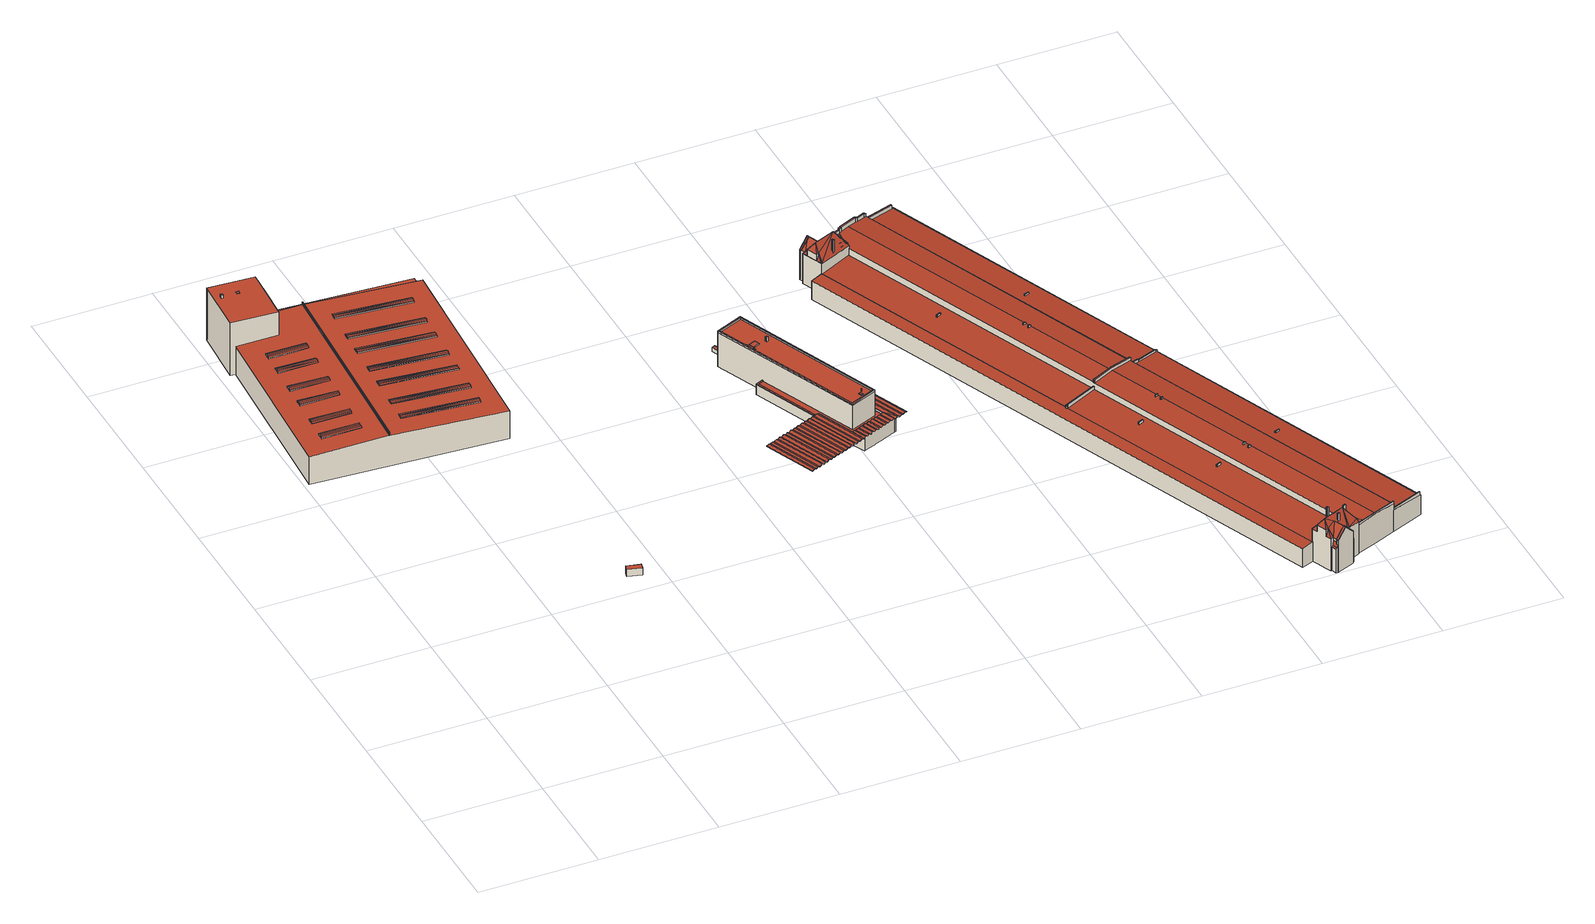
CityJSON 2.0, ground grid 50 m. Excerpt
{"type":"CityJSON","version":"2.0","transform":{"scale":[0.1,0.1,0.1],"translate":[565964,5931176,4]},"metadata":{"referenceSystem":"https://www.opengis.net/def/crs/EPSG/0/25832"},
"CityObjects":{
"building1":{"type":"Building","attributes":{"Grundfläche 2D":"7528.813639","Grundhöhe NN":"7.331"},"children":["building1-1","building1-2","building1-3"],"geometry":[{"type":"Solid","lod":"3","boundaries":[[[[0,1,2]],[[3,1,0]],[[4,0,5]],[[3,0,4]],[[6,5,7]],[[4,5,6]],[[8,7,9]],[[6,7,8]],[[10,8,9,11]],[[12,13,14]],[[15,13,12]],[[16,12,17]],[[15,12,16]],[[18,17,19]],[[16,17,18]],[[20,19,21]],[[18,19,20]],[[22,20,21,23]],[[24,25,26]],[[27,25,24]],[[28,24,29]],[[27,24,28]],[[30,29,31]],[[28,29,30]],[[32,31,33]],[[30,31,32]],[[34,32,33,35]],[[36,37,38]],[[39,37,36]],[[40,36,41]],[[39,36,40]],[[42,41,43]],[[40,41,42]],[[44,43,45]],[[42,43,44]],[[46,44,45,47]],[[48,49,50,51],[52,53,54,55,56,57,58],[59,60,61,62,63,64,65,66],[67,68,69,70,71,72,73,74],[75,76,77,78,79,80,81,82],[83,84,85,86,87,88,89],[90,91,92,93,94,95,96,97],[98,99,100,101,102,103,104]],[[52,105,53]],[[84,106,85]],[[99,107,100]],[[108,109,110]],[[111,109,108]],[[112,108,113]],[[111,108,112]],[[114,113,115]],[[112,113,114]],[[116,115,117]],[[114,115,116]],[[118,116,117,119]],[[120,121,122]],[[123,121,120]],[[124,120,125]],[[123,120,124]],[[126,125,127]],[[124,125,126]],[[128,127,129]],[[126,127,128]],[[130,128,129,131]],[[132,133,134]],[[135,133,132]],[[136,137,133,135]],[[138,132,134,139]],[[140,136,141]],[[137,136,140]],[[142,140,141,143]],[[144,145,146,147]],[[148,149,146,145]],[[150,144,147,151]],[[152,149,148,153]],[[154,152,153,155]],[[156,157,158,159]],[[160,161,158,157]],[[162,156,159,163]],[[164,161,160,165]],[[166,164,165,167]],[[168,169,170,171]],[[172,173,170,169]],[[174,168,171,175]],[[176,173,172,177]],[[178,176,177,179]],[[180,181,182,183,184,185],[186,187,188,189,190,191,192,193],[194,195,196,197,198,199,200],[201,202,203,204,205,206,207,208],[209,210,211,212,213,214,215],[216,217,218,219,220,221,222],[223,224,225,226,227,228,229]],[[230,231,232]],[[233,231,230]],[[234,230,235]],[[233,230,234]],[[236,235,237]],[[234,235,236]],[[238,237,239]],[[236,237,238]],[[240,238,239,241]],[[242,243,244,245]],[[246,247,248]],[[249,247,246]],[[250,251,247,249]],[[252,246,248,253]],[[254,251,250,255]],[[256,254,255,257]],[[258,259,260,261]],[[262,263,260,259]],[[264,261,265]],[[258,261,264]],[[266,263,262,267]],[[268,266,267,269]],[[270,271,272,273,274]],[[2,1,86,85]],[[85,106,84,83,11,9,7,5,0,2]],[[10,11,83,89]],[[8,10,89,88,87,86,1,3,4,6]],[[110,109,61,60]],[[60,59,66,65,119,117,115,113,108,110]],[[118,119,65,64]],[[116,118,64,63,62,61,109,111,112,114]],[[14,13,54,53]],[[53,105,52,58,23,21,19,17,12,14]],[[22,23,58,57]],[[20,22,57,56,55,54,13,15,16,18]],[[70,69,26,25]],[[69,68,67,74,35,33,31,29,24,26]],[[74,73,34,35]],[[32,34,73,72,71,70,25,27,28,30]],[[122,121,101,100]],[[100,107,99,98,131,129,127,125,120,122]],[[130,131,98,104]],[[128,130,104,103,102,101,121,123,124,126]],[[133,137,140,142,203,202,139,134]],[[208,138,139,202,201]],[[208,207,206,205,204,143,141,136,135,132,138]],[[142,143,204,203]],[[75,82,232,231]],[[82,81,80,79,241,239,237,235,230,232]],[[79,78,240,241]],[[238,240,78,77,76,75,231,233,234,236]],[[146,149,152,154,224,223,151,147]],[[223,229,150,151]],[[229,228,227,226,225,155,153,148,145,144,150]],[[225,224,154,155]],[[245,244,182,181]],[[242,245,181,49]],[[243,242,49,48]],[[244,243,48,182]],[[38,37,94,93]],[[93,92,91,90,47,45,43,41,36,38]],[[46,47,90,97]],[[44,46,97,96,95,94,37,39,40,42]],[[247,251,254,256,194,200,253,248]],[[200,199,252,253]],[[199,198,197,196,195,257,255,250,249,246,252]],[[195,194,256,257]],[[260,263,266,268,210,209,265,261]],[[264,265,209,215]],[[215,214,213,212,211,269,267,262,259,258,264]],[[268,269,211,210]],[[158,161,164,166,217,216,163,159]],[[216,222,162,163]],[[222,221,220,219,218,167,165,160,157,156,162]],[[218,217,166,167]],[[170,173,176,178,187,186,175,171]],[[174,175,186,193]],[[193,192,191,190,189,179,177,172,169,168,174]],[[187,178,179,189,188]],[[184,270,274,275,276,185]],[[271,270,184,183,277,278,279,280,272]],[[273,272,280,281]],[[274,273,281,275]],[[277,183,182,48,51,282,279,278]],[[180,185,276,283]],[[50,49,181,180,283,284]],[[51,50,284,282]],[[284,283,276,275,281,280,279,282]]]],"semantics":{"surfaces":[{"type":"RoofSurface"},{"type":"WallSurface"},{"type":"GroundSurface"}],"values":[[0,0,0,0,0,0,0,0,0,0,0,0,0,0,0,0,0,0,0,0,0,0,0,0,0,0,0,0,0,0,0,0,0,0,0,0,0,0,0,0,0,0,0,0,0,0,0,0,0,0,0,0,0,0,0,0,0,0,0,0,0,0,0,0,0,0,0,0,0,0,0,0,0,0,0,0,0,0,0,0,0,0,0,0,0,0,0,0,0,0,0,0,0,0,0,0,0,0,0,0,0,0,0,0,1,1,1,1,1,1,1,1,1,1,1,1,1,1,1,1,1,1,1,1,1,1,1,1,1,1,1,1,1,1,1,1,1,1,1,1,1,1,1,1,1,1,1,1,1,1,1,1,1,1,1,1,1,1,1,1,1,1,1,1,1,1,1,1,2]]}}]},
"building1-1":{"type":"BuildingInstallation","parents":["building1"],"geometry":[{"type":"MultiSurface","lod":"3","boundaries":[[[285,286,287,288]],[[288,287,289,290]],[[285,288,290,291]],[[286,285,291,292]],[[287,286,292,289]]],"semantics":{"surfaces":[{"type":"RoofSurface"},{"type":"WallSurface"}],"values":[0,1,1,1,1]}}]},
"building1-2":{"type":"BuildingInstallation","parents":["building1"],"geometry":[{"type":"MultiSurface","lod":"3","boundaries":[[[293,294,295,296]],[[296,295,297,298]],[[293,296,298,299]],[[294,293,299,300]],[[295,294,300,297]]],"semantics":{"surfaces":[{"type":"RoofSurface"},{"type":"WallSurface"}],"values":[0,1,1,1,1]}}]},
"building1-3":{"type":"BuildingInstallation","parents":["building1"],"geometry":[{"type":"MultiSurface","lod":"3","boundaries":[[[277,301,302,303]],[[277,278,304,301]],[[302,301,304,305]],[[303,302,305,306]],[[303,306,278,277]],[[304,278,306,305]]],"semantics":{"surfaces":[{"type":"RoofSurface"},{"type":"WallSurface"},{"type":"OuterCeilingSurface"}],"values":[0,1,1,1,1,2]}}]},
"building2":{"type":"Building","attributes":{"Grundfläche 2D":"14.906201","Grundhöhe NN":"5.336"},"geometry":[{"type":"Solid","lod":"3","boundaries":[[[[307,308,309,310]],[[311,312,310,309]],[[312,313,307,310]],[[313,314,308,307]],[[314,311,309,308]],[[314,313,312,311]]]],"semantics":{"surfaces":[{"type":"RoofSurface"},{"type":"WallSurface"},{"type":"GroundSurface"}],"values":[[0,1,1,1,1,2]]}}]},
"building3":{"type":"Building","attributes":{"Grundfläche 2D":"1299.426413","Grundhöhe NN":"5.039"},"children":["building3-1","building3-2","building3-3","building3-4","building3-5","building3-6","building3-7","building3-8"],"geometry":[{"type":"MultiSurface","lod":"3","boundaries":[[[315,316,317,318,319,320,321,322]],[[323,324,325,326,327,328,329]],[[330,331,332,333,334,335,336]],[[337,338,339,340,341,342,343,344]],[[345,346,347,348,349,350,351,352,353,354,355,356]],[[357,358,359,360]],[[358,361,362,359]],[[363,364,362,361]],[[363,365,366,367,364]],[[368,369,366,365]],[[368,370,371,372,369]],[[371,370,373,374,375]],[[373,376,377,374]],[[376,378,379,380,377]],[[378,381,382,383,379]],[[381,384,385,386,382]],[[384,387,388,385]],[[389,390,388,387]],[[389,391,392,390]],[[393,394,392,391]],[[393,395,396,394]],[[397,398,396,395]],[[399,400,397]],[[400,401,402,398,397]],[[403,404,405,406]],[[318,317,344,343]],[[343,342,319,318]],[[340,339,320,319,342,341,407,408]],[[409,337,316,315]],[[338,410,322,321]],[[410,409,315,322]],[[411,412,349,325,324,323]],[[326,325,349,348]],[[348,347,327,326]],[[413,414,329,328]],[[323,329,414,411]],[[415,416,334,333]],[[416,417,335,334]],[[356,355,330,336]],[[331,330,355,354]],[[354,418,415,333,332,331]],[[353,352,419,420]],[[421,422,415,418,354,353,420,423]],[[416,415,422,424]],[[417,416,424,425]],[[414,413,426,427]],[[411,414,427,428]],[[429,350,349,412,411,428,430]],[[351,350,429,431]],[[357,360,432,351,431,433,434]],[[435,436,437,438,439,440,441,442,443,444,445,446,447,448,397,395,393,391,389,387,384,381,378,376,373,370,368,365,363,361,358,357,434,433,449,450]],[[397,448,451,452,399]],[[453,419,352,454,401,400,399,452,451]],[[351,432,360,359,362,364,367,366,369,372,371,375,374,377,380,379,383,382,386,385,388,390,392,394,396,398,402,401,454,352]],[[410,346,345,409]],[[336,335,417,425,455,337,409,345,356]],[[338,337,455,456]],[[413,328,327,347,346,410,338,456,426]],[[457,458,406,405]],[[458,459,403,406]],[[459,460,404,403]],[[460,457,405,404]],[[446,445,444,443,442,441,440,439,438,437,436,435,450,449,433,431,429,430,428,427,426,456,455,425,424,422,421,423,420,419,453,451,448,447]],[[460,459,458,457]]],"semantics":{"surfaces":[{"type":"RoofSurface"},{"type":"WallSurface"},{"type":"GroundSurface"}],"values":[0,0,0,0,0,0,0,0,0,0,0,0,0,0,0,0,0,0,0,0,0,0,0,0,0,1,1,1,1,1,1,1,1,1,1,1,1,1,1,1,1,1,1,1,1,1,1,1,1,1,1,1,1,1,1,1,1,1,1,1,1,1,2,2]}}]},
"building3-1":{"type":"BuildingInstallation","parents":["building3"],"geometry":[{"type":"MultiSurface","lod":"3","boundaries":[[[461,462,463,464,465,466,467,468,469]],[[463,462,470,471]],[[469,468,472,473]],[[464,463,471,474]],[[465,464,474,475]],[[466,465,475,476]],[[467,466,476,477]],[[468,467,477,472]],[[461,469,473,478]],[[462,461,478,470]]],"semantics":{"surfaces":[{"type":"RoofSurface"},{"type":"WallSurface"}],"values":[0,1,1,1,1,1,1,1,1,1]}}]},
"building3-2":{"type":"BuildingInstallation","parents":["building3"],"geometry":[{"type":"MultiSurface","lod":"3","boundaries":[[[479,480,481,482]],[[483,484,482,481]],[[485,479,482,484,486]],[[485,487,480,479]],[[488,483,481,480,487]]],"semantics":{"surfaces":[{"type":"RoofSurface"},{"type":"WallSurface"}],"values":[0,1,1,1,1]}}]},
"building3-3":{"type":"BuildingInstallation","parents":["building3"],"geometry":[{"type":"MultiSurface","lod":"3","boundaries":[[[489,490,408,407,491,492,493,484,483]],[[341,494,491,407]],[[494,495,492,491]],[[495,496,493,492]],[[486,484,493,496]],[[488,497,489,483]],[[497,498,490,489]],[[498,340,408,490]]],"semantics":{"surfaces":[{"type":"RoofSurface"},{"type":"WallSurface"}],"values":[0,1,1,1,1,1,1,1]}}]},
"building3-4":{"type":"BuildingInstallation","parents":["building3"],"geometry":[{"type":"MultiSurface","lod":"3","boundaries":[[[499,500,501,502]],[[502,501,503,504]],[[499,502,504,505]],[[500,499,505,506]],[[501,500,506,503]]],"semantics":{"surfaces":[{"type":"RoofSurface"},{"type":"WallSurface"}],"values":[0,1,1,1,1]}}]},
"building3-5":{"type":"BuildingInstallation","parents":["building3"],"geometry":[{"type":"MultiSurface","lod":"3","boundaries":[[[316,321,320,317]],[[339,344,317,320]],[[337,338,321,316]]],"semantics":{"surfaces":[{"type":"RoofSurface"},{"type":"WallSurface"}],"values":[0,1,1]}}]},
"building3-6":{"type":"BuildingInstallation","parents":["building3"],"geometry":[{"type":"MultiSurface","lod":"3","boundaries":[[[507,508,509,510]],[[510,509,511,512]],[[507,510,512,513]],[[508,507,513,514]],[[509,508,514,511]]],"semantics":{"surfaces":[{"type":"RoofSurface"},{"type":"WallSurface"}],"values":[0,1,1,1,1]}}]},
"building3-7":{"type":"BuildingInstallation","parents":["building3"],"geometry":[{"type":"MultiSurface","lod":"3","boundaries":[[[400,399,515]],[[516,517,515,518]],[[519,401,400,515,517]],[[520,516,518,521]],[[522,520,521,523]],[[524,522,523,525]],[[524,525,526]],[[524,526,527]],[[452,528,529,530,531,532,533,526,525,523,521,518,515,399]],[[533,534,527,526]],[[534,535,536,537,538,539,540,519,517,516,520,522,524,527]],[[540,454,541,452,399,400,401,519]],[[541,528,452]],[[541,529,528]],[[541,530,529]],[[541,531,530]],[[541,532,531]],[[541,533,532]],[[541,454,534,533]],[[454,535,534]],[[454,536,535]],[[454,537,536]],[[454,538,537]],[[454,539,538]],[[454,540,539]]],"semantics":{"surfaces":[{"type":"RoofSurface"},{"type":"WallSurface"},{"type":"OuterCeilingSurface"}],"values":[0,0,0,0,0,0,0,0,1,1,1,1,2,2,2,2,2,2,2,2,2,2,2,2,2]}}]},
"building3-8":{"type":"BuildingInstallation","parents":["building3"],"geometry":[{"type":"MultiSurface","lod":"3","boundaries":[[[360,542,543,544,545,546,357]],[[545,547,548,546]],[[547,549,550,548]],[[549,551,552,550]],[[551,553,554,552]],[[553,555,556,554]],[[555,557,558,556]],[[557,559,560,558]],[[559,561,562,560]],[[561,563,564,562]],[[563,565,566,564]],[[565,567,568,566]],[[567,569,570,568]],[[569,571,572,570]],[[571,573,574,572]],[[573,575,576,574]],[[575,577,578,576]],[[577,579,580,578]],[[579,581,582,580]],[[581,583,584,582]],[[583,585,586,584]],[[585,587,588,586]],[[587,589,590,588]],[[589,591,592,590]],[[591,593,594,592]],[[593,595,596,594]],[[595,597,598,596]],[[599,600,598,597]],[[601,602,603,604,605,606,607,608,609,610,611,612,613,614,615,616,617,618,619,620,621,622,623,624,625,626,627,628,597,595,593,591,589,587,585,583,581,579,577,575,573,571,569,567,565,563,561,559,557,555,553,551,549,547,545,544,543,542,629,630]],[[599,597,628,631]],[[600,599,631,632]],[[598,600,632,633]],[[634,635,636,637,638,639,640,641,642,643,644,645,646,647,648,649,650,651,652,653,654,655,656,657,658,434,357,546,548,550,552,554,556,558,560,562,564,566,568,570,572,574,576,578,580,582,584,586,588,590,592,594,596,598,633,659]],[[629,542,360,432]],[[432,434,658,602,601,630,629]],[[603,602,658,657]],[[604,603,657,656]],[[605,604,656,655]],[[606,605,655,654]],[[607,606,654,653]],[[608,607,653,652]],[[609,608,652,651]],[[610,609,651,650]],[[611,610,650,649]],[[612,611,649,648]],[[613,612,648,647]],[[614,613,647,646]],[[615,614,646,645]],[[616,615,645,644]],[[617,616,644,643]],[[618,617,643,642]],[[619,618,642,641]],[[620,619,641,640]],[[621,620,640,639]],[[622,621,639,638]],[[623,622,638,637]],[[624,623,637,636]],[[625,624,636,635]],[[626,625,635,634]],[[627,626,634,659]],[[628,627,659,633]],[[631,628,633,632]]],"semantics":{"surfaces":[{"type":"RoofSurface"},{"type":"WallSurface"},{"type":"OuterCeilingSurface"}],"values":[0,0,0,0,0,0,0,0,0,0,0,0,0,0,0,0,0,0,0,0,0,0,0,0,0,0,0,0,1,1,1,1,1,1,2,2,2,2,2,2,2,2,2,2,2,2,2,2,2,2,2,2,2,2,2,2,2,2,2,2,2,2]}}]},
"building4":{"type":"Building","attributes":{"Grundfläche 2D":"1392.939606","Grundhöhe NN":"4.698"},"geometry":[{"type":"Solid","lod":"3","boundaries":[[[[660,661,662,663]],[[664,665,666,667,668,669,670,671,672,673,674,675]],[[663,662,667,666]],[[660,663,666,665]],[[661,660,665,668]],[[667,662,661,668]],[[669,668,665,664,676,677]],[[670,669,677,678]],[[671,670,678,679]],[[672,671,679,680]],[[673,672,680,681]],[[674,673,681,682]],[[675,674,682,683]],[[664,675,683,676]],[[681,680,679,678,677,676,683,682]]]],"semantics":{"surfaces":[{"type":"RoofSurface"},{"type":"WallSurface"},{"type":"GroundSurface"}],"values":[[0,0,1,1,1,1,1,1,1,1,1,1,1,1,2]]}}]},
"building5":{"type":"Building","attributes":{"Grundfläche 2D":"13444.349098","Grundhöhe NN":"4.762"},"children":["building5-1","building5-2","building5-3","building5-4","building5-5","building5-6","building5-7","building5-8","building5-9","building5-10","building5-11","building5-12","building5-13","building5-14","building5-15","building5-16","building5-17","building5-18","building5-19","building5-20","building5-21","building5-22","building5-23","building5-24","building5-25","building5-26","building5-27","building5-28","building5-29","building5-30","building5-31"],"geometry":[{"type":"MultiSurface","lod":"3","boundaries":[[[684,685,686,687,688,689]],[[690,691,692]],[[693,694,695]],[[692,691,693]],[[693,691,694]],[[696,691,690]],[[694,691,697]],[[697,698,694]],[[699,700,701,702,703]],[[704,702,701]],[[703,705,706,707,708,709,710,699]],[[711,712,713,714,715,716,717,718]],[[716,719,717]],[[720,721,722,723,724,725,718,717,719,726,727]],[[728,721,720,727]],[[728,727,729,730,731,732,733,734,735,721]],[[660,736,737,661]],[[738,739,740,741]],[[740,742,743,744]],[[745,746,744]],[[747,748,738,741,740,744,746,749,750,751,752,753,754]],[[755,756,746]],[[746,756,749]],[[757,752,751]],[[754,758,759,747]],[[695,694,760]],[[761,691,696]],[[762,691,761]],[[763,691,762]],[[764,691,763]],[[764,765,766]],[[766,691,764]],[[691,766,767,697]],[[767,766,768,769,770,771]],[[772,773,774,775,770]],[[767,771,770,775,774]],[[776,777,774]],[[777,767,774]],[[778,697,767,777]],[[760,779,776]],[[760,780,779]],[[776,779,777]],[[694,780,760]],[[778,698,697]],[[781,782,783,784,785,786,787,788,789,787,790]],[[789,790,787]],[[791,792,786,785,784,793,794]],[[788,787,786,795,796,797,798,799]],[[800,801,802]],[[803,804,805]],[[802,804,803]],[[801,804,802]],[[806,807,804,801]],[[800,808,801]],[[809,810,811,812]],[[810,813,811]],[[804,807,813,814]],[[811,813,807]],[[811,815,812]],[[816,817,813,810,818,819]],[[819,818,820,821,822]],[[813,817,816,823,824,814]],[[824,823,825,826,827]],[[828,829,804,814]],[[830,831,829]],[[831,804,829]],[[831,832,833,805]],[[805,804,831]],[[807,834,811]],[[806,834,807]],[[835,836,837,665,664]],[[668,838,839,669]],[[840,841,842,843,844,845,846]],[[841,847,848,842]],[[849,850,851,852]],[[853,850,849,854,855,856]],[[779,778,777]],[[694,698,780]],[[698,778,779,780]],[[808,806,801]],[[811,834,815]],[[756,857,685,684]],[[751,750,688,687]],[[750,749,756,684,689,688]],[[725,858,790,704,701,700]],[[702,704,790,789]],[[702,789,788,799,798,859,707,706,705,703]],[[859,860,861,709,708,707]],[[710,709,861,711,718,725,700,699]],[[838,668,661,737]],[[660,661,668,665]],[[665,837,736,660]],[[862,863,847,841,840,864]],[[848,847,863,865]],[[739,738,748,866,867]],[[740,739,867,868]],[[742,740,868,869]],[[743,742,869,870]],[[744,743,870,871]],[[745,744,871,872]],[[746,745,872,873]],[[755,746,873,874]],[[857,756,755,874,875]],[[852,851,876,877]],[[854,849,852,877,878]],[[669,839,724,723,692,693,695,879,880]],[[692,723,722,690]],[[690,722,721,696]],[[761,696,721,735,881]],[[761,881,735,734,882,762]],[[762,882,734,733,883,763]],[[764,884,732,731,765]],[[769,768,766,885,886]],[[763,883,733,732,884,764]],[[765,731,887,885,766]],[[888,772,770,769,886,889]],[[774,773,772,888,890]],[[776,774,890,891]],[[695,760,776,891,879]],[[737,736,837,836,835,781,790,858,725,724,839,838]],[[892,795,786,792,893,894,866,748]],[[747,895,796,795,892,748]],[[796,895,747,759,797]],[[797,759,758,798]],[[798,758,754,859]],[[861,860,859,754,753,752]],[[861,752,757,711]],[[713,712,711,757,751,687,686,685,857,875,896,714]],[[897,898,887,731,730,729,727,726,719,716,715,714,896,899]],[[900,901,902,903,812,815,834,806,808,800]],[[850,853,810,809,812,903,876,851]],[[810,853,856,818]],[[818,856,855,820]],[[904,822,821,820,855,854,878]],[[819,822,904,905,906,825,823,816]],[[840,846,826,825,906,864]],[[845,844,824,827,826,846]],[[824,844,843,814]],[[865,907,830,829,828,814,843,842,848]],[[792,791,794,831,830,907,893]],[[831,794,793,832]],[[832,793,784,833]],[[833,784,783,805]],[[805,783,782,803]],[[802,803,782,781,835,664,908,900,800]],[[664,665,668,669,880,908]],[[876,903,902,901,900,908,880,879,891,890,888,889,886,885,887,898,897,899,896,875,874,873,872,871,870,869,868,867,866,894,893,907,865,863,862,864,906,905,904,878,877],[909,910,875]]],"semantics":{"surfaces":[{"type":"RoofSurface"},{"type":"WallSurface"},{"type":"GroundSurface"}],"values":[0,0,0,0,0,0,0,0,0,0,0,0,0,0,0,0,0,0,0,0,0,0,0,0,0,0,0,0,0,0,0,0,0,0,0,0,0,0,0,0,0,0,0,0,0,0,0,0,0,0,0,0,0,0,0,0,0,0,0,0,0,0,0,0,0,0,0,0,0,0,0,0,0,0,0,0,1,1,1,1,1,1,1,1,1,1,1,1,1,1,1,1,1,1,1,1,1,1,1,1,1,1,1,1,1,1,1,1,1,1,1,1,1,1,1,1,1,1,1,1,1,1,1,1,1,1,1,1,1,1,1,1,1,1,1,1,1,1,1,1,1,1,1,1,1,1,2]}}]},
"building5-1":{"type":"BuildingInstallation","parents":["building5"],"geometry":[{"type":"MultiSurface","lod":"3","boundaries":[[[911,912,913,914,915,916]],[[913,912,917,752]],[[913,752,753,914]],[[753,918,915,914]],[[919,920,921,922,917,912,911,916,915,918]]],"semantics":{"surfaces":[{"type":"RoofSurface"},{"type":"WallSurface"}],"values":[0,1,1,1,1]}}]},
"building5-2":{"type":"BuildingInstallation","parents":["building5"],"geometry":[{"type":"MultiSurface","lod":"3","boundaries":[[[923,924,925,926]],[[927,928,926,925]],[[923,926,928,929]],[[929,930,924,923]],[[925,924,930,927]]],"semantics":{"surfaces":[{"type":"RoofSurface"},{"type":"WallSurface"}],"values":[0,1,1,1,1]}}]},
"building5-3":{"type":"BuildingInstallation","parents":["building5"],"geometry":[{"type":"MultiSurface","lod":"3","boundaries":[[[931,932,921,920]],[[933,934,931,920,919]],[[934,935,932,931]],[[922,921,932,935,936]]],"semantics":{"surfaces":[{"type":"RoofSurface"},{"type":"WallSurface"}],"values":[0,1,1,1]}}]},
"building5-4":{"type":"BuildingInstallation","parents":["building5"],"geometry":[{"type":"MultiSurface","lod":"3","boundaries":[[[937,938,895,892]],[[895,747,748,892]],[[748,738,937,892]],[[738,741,938,937]],[[938,741,747,895]]],"semantics":{"surfaces":[{"type":"RoofSurface"},{"type":"WallSurface"}],"values":[0,1,1,1,1]}}]},
"building5-5":{"type":"BuildingInstallation","parents":["building5"],"geometry":[{"type":"MultiSurface","lod":"3","boundaries":[[[939,940,941,942]],[[943,944,942,941]],[[939,942,944,945]],[[945,946,940,939]],[[941,940,946,943]]],"semantics":{"surfaces":[{"type":"RoofSurface"},{"type":"WallSurface"}],"values":[0,1,1,1,1]}}]},
"building5-6":{"type":"BuildingInstallation","parents":["building5"],"geometry":[{"type":"MultiSurface","lod":"3","boundaries":[[[947,948,949,950]],[[950,949,951]],[[947,950,951,952]],[[947,952,948]]],"semantics":{"surfaces":[{"type":"RoofSurface"},{"type":"WallSurface"}],"values":[0,1,1,1]}}]},
"building5-7":{"type":"BuildingInstallation","parents":["building5"],"geometry":[{"type":"MultiSurface","lod":"3","boundaries":[[[953,772,773]],[[954,955,772,953]],[[769,955,954,956,768]],[[957,768,956,954,953,773,775,771]],[[772,955,769,770]]],"semantics":{"surfaces":[{"type":"RoofSurface"},{"type":"WallSurface"}],"values":[0,0,0,1,1]}}]},
"building5-8":{"type":"BuildingInstallation","parents":["building5"],"geometry":[{"type":"MultiSurface","lod":"3","boundaries":[[[958,959,960,961,962]],[[963,964,960,959]],[[964,965,961,960]],[[965,966,962,961]],[[966,967,958,962]],[[967,963,959,958]]],"semantics":{"surfaces":[{"type":"RoofSurface"},{"type":"WallSurface"}],"values":[0,1,1,1,1,1]}}]},
"building5-9":{"type":"BuildingInstallation","parents":["building5"],"geometry":[{"type":"MultiSurface","lod":"3","boundaries":[[[968,969,970,971]],[[971,970,972,973]],[[968,971,973,974]],[[969,968,974,975]],[[970,969,975,972]]],"semantics":{"surfaces":[{"type":"RoofSurface"},{"type":"WallSurface"}],"values":[0,1,1,1,1]}}]},
"building5-10":{"type":"BuildingInstallation","parents":["building5"],"geometry":[{"type":"MultiSurface","lod":"3","boundaries":[[[976,977,978,979]],[[979,978,980,981]],[[976,979,981,982]],[[977,976,982,983]],[[978,977,983,980]]],"semantics":{"surfaces":[{"type":"RoofSurface"},{"type":"WallSurface"}],"values":[0,1,1,1,1]}}]},
"building5-11":{"type":"BuildingInstallation","parents":["building5"],"geometry":[{"type":"MultiSurface","lod":"3","boundaries":[[[881,984,985,986,884,883,882]],[[731,765,986,985,730]],[[986,765,731,732,884]],[[733,883,884,732]],[[734,882,883,733]],[[735,987,984,881,882,734]]],"semantics":{"surfaces":[{"type":"RoofSurface"},{"type":"WallSurface"}],"values":[0,1,1,1,1,1]}}]},
"building5-12":{"type":"BuildingInstallation","parents":["building5"],"geometry":[{"type":"MultiSurface","lod":"3","boundaries":[[[988,989,990,991]],[[992,993,990,989,994]],[[993,995,991,990]],[[988,991,995,716]],[[995,715,716]]],"semantics":{"surfaces":[{"type":"RoofSurface"},{"type":"WallSurface"}],"values":[0,1,1,1,1]}}]},
"building5-13":{"type":"BuildingInstallation","parents":["building5"],"geometry":[{"type":"MultiSurface","lod":"3","boundaries":[[[996,997,998,999]],[[999,998,1000,1001]],[[996,999,1001,1002]],[[997,996,1002,1003]],[[998,997,1003,1000]]],"semantics":{"surfaces":[{"type":"RoofSurface"},{"type":"WallSurface"}],"values":[0,1,1,1,1]}}]},
"building5-14":{"type":"BuildingInstallation","parents":["building5"],"geometry":[{"type":"MultiSurface","lod":"3","boundaries":[[[1004,1005,1006,1007,1008]],[[726,727,1009,1006,1005]],[[1007,1006,1009]],[[1007,1009,1010]],[[1010,1011,1008,1007]],[[1012,1004,1008,1011,1013]]],"semantics":{"surfaces":[{"type":"RoofSurface"},{"type":"WallSurface"}],"values":[0,1,1,1,1,1]}}]},
"building5-15":{"type":"BuildingInstallation","parents":["building5"],"geometry":[{"type":"MultiSurface","lod":"3","boundaries":[[[1014,1015,1016,1017]],[[1005,1004,1015,1014]],[[1012,717,994,989,1016,1015,1004]],[[989,988,1017,1016]],[[716,719,726,1005,1014,1017,988]]],"semantics":{"surfaces":[{"type":"RoofSurface"},{"type":"WallSurface"}],"values":[0,1,1,1,1]}}]},
"building5-16":{"type":"BuildingInstallation","parents":["building5"],"geometry":[{"type":"MultiSurface","lod":"3","boundaries":[[[1018,1019,1020,1021]],[[1021,1020,1022,1023]],[[1018,1021,1023,1024]],[[1019,1018,1024,1025]],[[1020,1019,1025,1022]]],"semantics":{"surfaces":[{"type":"RoofSurface"},{"type":"WallSurface"}],"values":[0,1,1,1,1]}}]},
"building5-17":{"type":"BuildingInstallation","parents":["building5"],"geometry":[{"type":"MultiSurface","lod":"3","boundaries":[[[1026,1027,1028,1029,1030,1031,1032,1033,1034]],[[792,786,795,1033,1032,1031]],[[795,796,1034,1033]],[[796,797,1035,787,785,1029,1028,1027,1026,1034]],[[1030,1029,785,791]],[[792,1031,1030,791]]],"semantics":{"surfaces":[{"type":"RoofSurface"},{"type":"WallSurface"}],"values":[0,1,1,1,1,1]}}]},
"building5-18":{"type":"BuildingInstallation","parents":["building5"],"geometry":[{"type":"MultiSurface","lod":"3","boundaries":[[[1036,1037,1038,1039,1040,1011,1010,1009]],[[727,729,730,985,1037,1036,1009]],[[985,984,1038,1037]],[[1013,1011,1040,1039,1038,984,987,728,720]]],"semantics":{"surfaces":[{"type":"RoofSurface"},{"type":"WallSurface"}],"values":[0,1,1,1]}}]},
"building5-19":{"type":"BuildingInstallation","parents":["building5"],"geometry":[{"type":"MultiSurface","lod":"3","boundaries":[[[1041,1042,1043,1044]],[[1044,1043,1045,1046]],[[1041,1044,1046,1047]],[[1042,1041,1047,1048]],[[1043,1042,1048,1045]]],"semantics":{"surfaces":[{"type":"RoofSurface"},{"type":"WallSurface"}],"values":[0,1,1,1,1]}}]},
"building5-20":{"type":"BuildingInstallation","parents":["building5"],"geometry":[{"type":"MultiSurface","lod":"3","boundaries":[[[1049,1050,1051,1052,1053,1054]],[[1055,1056,1053,1052]],[[1053,1056,1057,1054]],[[1049,1054,1057,1058]],[[1058,1059,1050,1049]]],"semantics":{"surfaces":[{"type":"RoofSurface"},{"type":"WallSurface"}],"values":[0,1,1,1,1]}}]},
"building5-21":{"type":"BuildingInstallation","parents":["building5"],"geometry":[{"type":"MultiSurface","lod":"3","boundaries":[[[1060,995,993,1061,1062]],[[1055,1052,1061,993,992]],[[1052,1051,1050,1060,1062,1061]],[[715,995,1060,1050,1059]]],"semantics":{"surfaces":[{"type":"RoofSurface"},{"type":"WallSurface"}],"values":[0,1,1,1]}}]},
"building5-22":{"type":"BuildingInstallation","parents":["building5"],"geometry":[{"type":"MultiSurface","lod":"3","boundaries":[[[1063,1064,1065,1066]],[[1066,1065,1067,1068]],[[1063,1066,1068,1069]],[[1064,1063,1069,1070]],[[1065,1064,1070,1067]]],"semantics":{"surfaces":[{"type":"RoofSurface"},{"type":"WallSurface"}],"values":[0,1,1,1,1]}}]},
"building5-23":{"type":"BuildingInstallation","parents":["building5"],"geometry":[{"type":"MultiSurface","lod":"3","boundaries":[[[1071,1072,1073,1074]],[[1074,1073,1075,1076]],[[1071,1074,1076,1077]],[[1072,1071,1077,1078]],[[1073,1072,1078,1075]]],"semantics":{"surfaces":[{"type":"RoofSurface"},{"type":"WallSurface"}],"values":[0,1,1,1,1]}}]},
"building5-24":{"type":"BuildingInstallation","parents":["building5"],"geometry":[{"type":"MultiSurface","lod":"3","boundaries":[[[821,822,1079,1080,1081,1082,1083,820]],[[1080,825,826,1084,1085,1086,1081]],[[822,819,816,823,825,1080,1079]],[[1084,826,827,824,1087,1081,1086,1085]],[[1087,817,1081]],[[1081,817,1088,818,820,1083,1082]]],"semantics":{"surfaces":[{"type":"RoofSurface"},{"type":"WallSurface"}],"values":[0,0,1,1,1,1]}}]},
"building5-25":{"type":"BuildingInstallation","parents":["building5"],"geometry":[{"type":"MultiSurface","lod":"3","boundaries":[[[1089,1090,1091,1092]],[[1092,1091,1093,1094]],[[1089,1092,1094,1095]],[[1090,1089,1095,1096]],[[1091,1090,1096,1093]]],"semantics":{"surfaces":[{"type":"RoofSurface"},{"type":"WallSurface"}],"values":[0,1,1,1,1]}}]},
"building5-26":{"type":"BuildingInstallation","parents":["building5"],"geometry":[{"type":"MultiSurface","lod":"3","boundaries":[[[1097,1098,1099,1100]],[[1100,1099,1101,1102]],[[1097,1100,1102,1103]],[[1098,1097,1103,1104]],[[1099,1098,1104,1101]]],"semantics":{"surfaces":[{"type":"RoofSurface"},{"type":"WallSurface"}],"values":[0,1,1,1,1]}}]},
"building5-27":{"type":"BuildingInstallation","parents":["building5"],"geometry":[{"type":"MultiSurface","lod":"3","boundaries":[[[1105,1106,1107,1108]],[[1108,1107,1109,1110]],[[1105,1108,1110,1111]],[[1106,1105,1111,1112]],[[1107,1106,1112,1109]]],"semantics":{"surfaces":[{"type":"RoofSurface"},{"type":"WallSurface"}],"values":[0,1,1,1,1]}}]},
"building5-28":{"type":"BuildingInstallation","parents":["building5"],"geometry":[{"type":"MultiSurface","lod":"3","boundaries":[[[1113,1114,1115,1116]],[[1117,1114,1113,1118]],[[1117,1119,1115,1114]],[[1119,1120,1116,1115]],[[1120,1118,1113,1116]]],"semantics":{"surfaces":[{"type":"RoofSurface"},{"type":"WallSurface"}],"values":[0,1,1,1,1]}}]},
"building5-29":{"type":"BuildingInstallation","parents":["building5"],"geometry":[{"type":"MultiSurface","lod":"3","boundaries":[[[1121,1122,1123,1124]],[[1124,1123,1125,1126]],[[1121,1124,1126,1127]],[[1122,1121,1127,1128]],[[1123,1122,1128,1125]]],"semantics":{"surfaces":[{"type":"RoofSurface"},{"type":"WallSurface"}],"values":[0,1,1,1,1]}}]},
"building5-30":{"type":"BuildingInstallation","parents":["building5"],"geometry":[{"type":"MultiSurface","lod":"3","boundaries":[[[1129,1130,1131,1132]],[[1132,1131,1133,1134]],[[1129,1132,1134,1135]],[[1130,1129,1135,1136]],[[1131,1130,1136,1133]]],"semantics":{"surfaces":[{"type":"RoofSurface"},{"type":"WallSurface"}],"values":[0,1,1,1,1]}}]},
"building5-31":{"type":"BuildingInstallation","parents":["building5"],"geometry":[{"type":"MultiSurface","lod":"3","boundaries":[[[1137,1138,935,934,1139,1140,1141]],[[1139,934,933,1142]],[[1139,1142,740,742,1140]],[[742,743,1141,1140]],[[743,744,1143,1138,1137,1141]],[[1143,936,935,1138]]],"semantics":{"surfaces":[{"type":"RoofSurface"},{"type":"WallSurface"}],"values":[0,1,1,1,1,1]}}]}
},
"vertices":[
[765,2604,171],[445,2618,178],[765,2599,170],[445,2623,180],[445,2629,182],[766,2610,173],[446,2636,181],[766,2617,174],[446,2642,180],[767,2623,171],[446,2647,178],[767,2628,169],[758,2479,171],[437,2493,178],[758,2475,170],[438,2498,180],[438,2504,182],[758,2485,173],[438,2511,181],[759,2492,174],[439,2517,180],[759,2498,171],[439,2522,178],[759,2503,169],[738,2154,171],[418,2169,178],[738,2150,170],[418,2173,180],[418,2180,182],[739,2161,173],[419,2186,181],[739,2168,174],[419,2193,180],[740,2174,171],[419,2197,178],[740,2178,169],[744,2255,171],[424,2269,178],[744,2250,170],[424,2273,180],[424,2280,182],[745,2261,173],[425,2287,181],[745,2268,174],[425,2293,180],[746,2274,171],[425,2297,178],[746,2279,169],[387,2987,176],[333,2088,176],[817,2059,162],[871,2958,162],[758,2485,165],[758,2475,165],[437,2493,174],[438,2498,174],[438,2504,174],[439,2522,174],[759,2503,165],[771,2704,165],[771,2699,165],[451,2718,174],[451,2722,174],[451,2729,174],[452,2746,174],[773,2728,165],[772,2710,165],[739,2161,165],[738,2154,165],[738,2150,165],[418,2169,174],[418,2173,174],[418,2180,174],[419,2197,174],[740,2178,165],[459,2856,174],[460,2860,174],[460,2866,174],[461,2884,174],[781,2865,165],[780,2848,165],[780,2841,165],[780,2837,165],[767,2628,165],[766,2610,165],[765,2599,165],[445,2618,174],[445,2623,174],[445,2629,174],[446,2647,174],[746,2279,165],[745,2261,165],[744,2255,165],[744,2250,165],[424,2269,174],[424,2273,174],[424,2280,174],[425,2297,174],[753,2403,165],[752,2385,165],[752,2375,165],[431,2393,174],[431,2398,174],[432,2404,174],[433,2422,174],[758,2479,165],[765,2604,165],[752,2379,165],[771,2704,171],[451,2718,178],[771,2699,170],[451,2722,180],[451,2729,182],[772,2710,173],[452,2736,181],[772,2717,174],[452,2742,180],[773,2723,171],[452,2746,178],[773,2728,169],[752,2379,171],[431,2393,178],[752,2375,170],[431,2398,180],[432,2404,182],[752,2385,173],[432,2411,181],[753,2392,174],[433,2417,180],[753,2398,171],[433,2422,178],[753,2403,169],[126,2661,173],[286,2646,180],[287,2652,176],[125,2655,174],[125,2649,174],[286,2640,180],[126,2667,171],[287,2657,174],[286,2634,177],[125,2643,173],[285,2628,174],[124,2638,170],[98,2212,173],[98,2206,174],[259,2197,180],[259,2203,179],[97,2200,174],[258,2191,180],[98,2217,171],[259,2208,177],[258,2184,179],[97,2193,173],[258,2179,176],[97,2188,170],[104,2312,173],[104,2306,174],[265,2297,178],[265,2303,177],[104,2299,174],[265,2290,178],[105,2317,171],[266,2308,175],[264,2284,177],[103,2293,173],[264,2279,174],[103,2288,170],[132,2761,173],[132,2755,174],[293,2745,180],[293,2752,179],[131,2748,174],[292,2739,180],[132,2766,171],[293,2757,177],[292,2733,179],[131,2742,173],[292,2728,176],[131,2737,170],[8,2108,162],[330,2088,176],[385,2987,176],[235,2996,170],[227,2855,170],[54,2866,162],[293,2757,173],[292,2728,173],[244,2730,171],[131,2737,166],[131,2742,166],[131,2748,166],[132,2761,166],[132,2766,166],[272,2404,173],[111,2413,166],[111,2418,166],[112,2425,166],[112,2437,166],[113,2442,166],[274,2433,173],[253,2659,172],[287,2657,173],[285,2628,173],[124,2638,166],[125,2643,166],[125,2649,166],[126,2661,166],[126,2667,166],[279,2533,173],[278,2504,173],[117,2513,166],[117,2518,166],[117,2524,166],[118,2537,166],[118,2542,166],[266,2308,173],[264,2279,173],[103,2288,166],[103,2293,166],[104,2299,166],[104,2312,166],[105,2317,166],[259,2208,173],[258,2179,173],[97,2188,166],[97,2193,166],[97,2200,166],[98,2212,166],[98,2217,166],[780,2841,171],[459,2856,178],[780,2837,170],[460,2860,180],[460,2866,182],[780,2848,173],[460,2873,181],[781,2854,174],[461,2880,180],[781,2861,171],[461,2884,178],[781,2865,169],[333,2088,188],[387,2987,188],[385,2987,188],[330,2088,188],[112,2437,173],[273,2422,180],[273,2428,176],[112,2431,174],[112,2425,174],[273,2415,180],[113,2442,171],[274,2433,174],[272,2409,179],[111,2418,173],[272,2404,176],[111,2413,170],[118,2537,173],[118,2531,174],[279,2522,178],[279,2528,177],[117,2524,174],[278,2515,178],[118,2542,171],[279,2533,174],[278,2509,177],[117,2518,173],[278,2504,174],[117,2513,170],[227,2855,276],[235,2996,276],[242,3098,276],[47,3110,276],[32,2867,276],[32,2867,33],[54,2866,33],[235,2996,118],[235,2996,114],[235,2996,33],[242,3098,33],[47,3110,33],[871,2958,33],[8,2108,33],[817,2059,33],
[146,3038,278],[134,3039,278],[134,3027,278],[145,3026,278],[134,3027,276],[145,3026,276],[146,3038,276],[134,3039,276],
[75,3034,290],[68,3034,290],[68,3026,290],[75,3026,290],[68,3026,276],[75,3026,276],[75,3034,276],[68,3034,276],
[869,2958,118],[874,3039,116],[240,3076,116],[869,2958,114],[874,3039,114],[240,3076,114],
[921,1105,45],[862,1120,45],[856,1096,45],[915,1081,45],[856,1096,13],[915,1081,13],[921,1105,13],[862,1120,13],
[2112,1589,174],[1850,2228,174],[1847,2220,174],[2104,1592,174],[2000,1549,174],[1742,2177,174],[1734,2180,174],[1997,1541,174],[1908,1669,58],[1910,1669,58],[1914,1671,58],[1799,1954,58],[1823,1964,58],[1821,1970,58],[1790,1957,58],[1963,2022,58],[2081,1739,58],[2082,1739,58],[2086,1741,58],[1967,2030,58],[1936,2018,58],[1938,2012,58],[1850,2228,168],[1734,2180,168],[1742,2177,168],[1791,2059,168],[1808,2016,168],[2000,1549,168],[2104,1592,168],[1847,2220,168],[2112,1589,56],[1997,1541,56],[1823,1964,56],[1799,1954,56],[1914,1671,56],[1917,1672,56],[1984,1510,56],[2143,1576,56],[2077,1737,56],[2081,1739,56],[1963,2022,56],[1938,2012,56],[2007,1455,69],[2014,1458,73],[1991,1513,73],[1984,1510,69],[2023,1462,69],[2000,1517,69],[2032,1465,73],[2009,1520,73],[2041,1469,69],[2018,1524,69],[2014,1522,71],[2050,1473,73],[2027,1528,73],[2059,1476,69],[2036,1532,69],[2032,1530,71],[2068,1480,73],[2046,1536,73],[2041,1534,71],[2077,1484,69],[2054,1539,69],[2086,1488,73],[2064,1543,73],[2059,1541,71],[2095,1491,69],[2072,1546,69],[2068,1545,71],[2105,1495,73],[2082,1550,73],[2077,1548,71],[2113,1499,69],[2090,1554,69],[2122,1503,73],[2100,1558,73],[2131,1506,69],[2108,1561,69],[2140,1510,73],[2118,1565,73],[2149,1514,69],[2127,1569,69],[2159,1518,73],[2136,1573,73],[2167,1520,69],[2144,1574,69],[2143,1576,69],[2140,1574,71],[1799,2207,28],[1768,2283,28],[1755,2277,28],[1786,2202,28],[1808,2016,171],[1791,2059,171],[2112,1589,168],[1997,1541,168],[1908,1669,56],[1910,1669,56],[1821,1970,56],[1790,1957,56],[2086,1741,56],[1967,2030,56],[1936,2018,56],[2082,1739,56],[2143,1576,10],[2077,1737,10],[2082,1739,10],[2086,1741,10],[2081,1739,10],[1967,2030,10],[1936,2018,10],[1821,1970,10],[1790,1957,10],[1908,1669,10],[1917,1672,10],[1910,1669,10],[1984,1510,10],[1984,1510,67],[2007,1455,10],[2007,1455,67],[2041,1469,10],[2050,1473,10],[2059,1476,10],[2068,1480,10],[2077,1484,10],[2086,1488,10],[2095,1491,10],[2105,1495,10],[2113,1499,10],[2122,1503,10],[2131,1506,10],[2140,1510,10],[2149,1514,10],[2159,1518,10],[2023,1462,10],[2032,1465,10],[2167,1520,10],[2167,1520,67],[2144,1574,10],[2143,1576,67],[1850,2228,10],[1734,2180,10],[1755,2277,10],[1786,2202,10],[1799,2207,10],[1768,2283,10],
[2067,1612,180],[2066,1612,180],[2065,1612,180],[2065,1611,180],[2065,1610,180],[2065,1609,180],[2066,1609,180],[2067,1610,180],[2067,1611,180],[2066,1612,168],[2065,1612,168],[2067,1610,168],[2067,1611,168],[2065,1611,168],[2065,1610,168],[2065,1609,168],[2066,1609,168],[2067,1612,168],
[1843,2044,173],[1834,2065,173],[1807,2054,173],[1815,2033,173],[1807,2054,171],[1815,2033,171],[1843,2044,168],[1815,2033,168],[1834,2065,168],[1807,2054,168],
[1802,2052,171],[1798,2062,171],[1816,2019,171],[1811,2030,171],[1816,2031,171],[1816,2019,168],[1811,2030,168],[1816,2031,168],[1802,2052,168],[1798,2062,168],
[1879,2057,189],[1873,2055,189],[1876,2048,189],[1882,2050,189],[1876,2048,168],[1882,2050,168],[1879,2057,168],[1873,2055,168],
[2058,1603,170],[2049,1599,170],[2055,1585,170],[2064,1589,170],[2055,1585,168],[2064,1589,168],[2058,1603,168],[2049,1599,168],
[2177,1525,73],[2097,1745,69],[2088,1741,73],[2186,1528,69],[2077,1737,69],[2107,1749,73],[2196,1532,73],[2116,1753,69],[2205,1536,69],[2125,1757,73],[2215,1540,73],[2224,1544,69],[2135,1761,69],[2177,1525,71],[2186,1528,67],[2196,1532,71],[2205,1536,67],[2215,1540,71],[2224,1544,67],[2135,1761,67],[2125,1757,71],[2116,1753,67],[2107,1749,71],[2097,1745,67],[2088,1741,71],[2077,1737,67],[2144,1574,67],
[1917,1672,69],[1910,1669,72],[1908,1669,73],[1906,1667,73],[1995,1450,73],[1896,1664,69],[1986,1447,69],[1887,1660,73],[1977,1443,73],[1878,1656,69],[1967,1439,69],[1869,1652,73],[1958,1435,73],[1860,1649,69],[1949,1431,69],[1851,1645,73],[1941,1428,73],[1843,1642,69],[1932,1425,69],[1833,1638,73],[1923,1421,73],[1823,1634,69],[1913,1417,69],[1814,1630,73],[1903,1413,73],[1804,1626,69],[1893,1409,69],[1795,1622,73],[1885,1405,73],[1787,1619,69],[1876,1402,69],[1776,1614,73],[1866,1397,73],[1766,1610,69],[1855,1393,69],[1758,1607,73],[1847,1390,73],[1750,1603,69],[1839,1386,69],[1739,1599,73],[1828,1382,73],[1728,1594,69],[1817,1377,69],[1719,1591,73],[1809,1374,73],[1711,1587,69],[1800,1370,69],[1702,1584,73],[1791,1367,73],[1691,1579,69],[1780,1362,69],[1682,1575,73],[1771,1358,73],[1673,1572,69],[1762,1355,69],[1664,1568,73],[1753,1351,73],[1653,1564,69],[1743,1346,69],[1908,1669,71],[1906,1667,71],[1896,1664,67],[1887,1660,71],[1878,1656,67],[1869,1652,71],[1860,1649,67],[1851,1645,71],[1843,1642,67],[1833,1638,71],[1823,1634,67],[1814,1630,71],[1804,1626,67],[1795,1622,71],[1787,1619,67],[1776,1614,71],[1766,1610,67],[1758,1607,71],[1750,1603,67],[1739,1599,71],[1728,1594,67],[1719,1591,71],[1711,1587,67],[1702,1584,71],[1691,1579,67],[1682,1575,71],[1673,1572,67],[1664,1568,71],[1917,1672,67],[1910,1669,70],[1653,1564,67],[1743,1346,67],[1753,1351,71],[1771,1358,71],[1780,1362,67],[1791,1367,71],[1800,1370,67],[1809,1374,71],[1817,1377,67],[1828,1382,71],[1839,1386,67],[1847,1390,71],[1855,1393,67],[1866,1397,71],[1876,1402,67],[1885,1405,71],[1893,1409,67],[1903,1413,71],[1913,1417,67],[1923,1421,71],[1932,1425,67],[1941,1428,71],[1949,1431,67],[1958,1435,71],[1967,1439,67],[1977,1443,71],[1986,1447,67],[1995,1450,71],[1762,1355,67],
[2766,1275,111],[2764,1281,111],[2759,1279,111],[2762,1273,111],[3242,111,97],[2766,1275,97],[2762,1273,97],[2759,1279,97],[2764,1281,97],[2288,2444,97],[2286,2443,97],[2285,2445,97],[2236,2425,93],[3192,90,93],[3242,109,97],[3241,111,97],[3242,111,7],[2288,2444,7],[2286,2443,7],[2285,2445,7],[2236,2425,7],[3192,90,7],[3242,109,7],[3241,111,7],
[2698,2716,116],[2568,2665,124],[2569,2663,124],[2571,2659,124],[2700,2710,116],[2699,2713,116],[2423,2511,154],[2375,2532,211],[2427,2502,146],[2288,2444,146],[2287,2470,176],[2286,2443,146],[2426,2512,154],[2285,2495,211],[2277,2466,176],[2988,1373,155],[2900,1337,148],[2902,1331,148],[2903,1330,148],[2991,1366,155],[2902,1330,148],[3084,1404,148],[3085,1404,148],[3087,1405,148],[3087,1406,148],[3084,1412,148],[2989,1374,155],[3082,1411,137],[2569,2663,137],[2568,2665,137],[2568,2667,137],[2522,2646,141],[2514,2643,142],[2477,2619,145],[2989,1374,145],[2474,2626,145],[2431,2600,141],[2426,2512,138],[2423,2511,137],[2427,2502,137],[2424,2500,137],[2900,1337,137],[2439,2611,142],[2432,2608,141],[2431,2599,141],[2429,2606,141],[2394,2592,138],[2387,2588,137],[2390,2583,137],[2393,2585,137],[2393,2583,137],[2396,2584,138],[2902,1331,119],[2900,1337,119],[3732,209,99],[3736,210,99],[3223,1462,99],[3731,213,99],[3224,1463,99],[3222,1468,99],[3221,1468,99],[2710,2717,99],[2706,2716,99],[3596,158,109],[3598,154,109],[2699,2713,100],[2700,2710,100],[2571,2659,109],[3084,1412,109],[3087,1406,109],[3087,1405,109],[2705,2719,99],[2698,2716,99],[3082,1411,109],[3085,1404,109],[3595,157,109],[2285,2445,146],[2396,2584,154],[2393,2583,154],[2393,2585,152],[2390,2583,152],[2387,2588,144],[2337,2568,147],[2310,2525,186],[2330,2585,147],[2327,2592,147],[2288,2576,186],[2291,2568,186],[2250,2560,146],[2253,2553,146],[2260,2536,147],[2279,2563,174],[2249,2532,147],[2268,2515,176],[2258,2511,176],[2258,2511,147],[2277,2466,147],[3378,167,137],[3383,169,137],[3387,161,137],[3388,161,137],[3456,101,141],[3506,117,145],[3504,120,145],[2992,1366,145],[2903,1330,137],[2902,1330,137],[3417,85,137],[3418,81,137],[3418,89,137],[3415,88,137],[3598,154,137],[3596,158,137],[3595,157,137],[3085,1404,137],[3084,1404,137],[3241,111,158],[3261,92,188],[3242,111,158],[3383,169,158],[3364,110,221],[3387,161,166],[3251,88,188],[3276,73,221],[3251,88,158],[3286,25,158],[3290,27,158],[3278,49,188],[3278,22,158],[3314,71,199],[3363,57,158],[3269,45,158],[3336,18,199],[3333,25,199],[3297,11,158],[3300,3,158],[3295,10,158],[3297,5,158],[3298,3,158],[3372,33,158],[3369,41,158],[3375,34,158],[3372,42,158],[3371,41,158],[3367,59,158],[3370,60,158],[3419,80,156],[3415,88,166],[3418,89,166],[3388,161,166],[3269,45,188],[3378,167,107],[2902,1330,107],[2902,1331,107],[2900,1337,107],[2424,2500,107],[3374,37,134],[3376,38,122],[3367,59,122],[3363,57,145],[3369,41,145],[3371,41,140],[3372,42,134],[3379,39,118],[3370,60,118],[3295,5,122],[3286,25,124],[3283,24,118],[3291,3,117],[3290,27,145],[3297,5,134],[3295,10,135],[3297,11,144],[2568,2665,109],[2902,1331,137],[3087,1405,137],[3087,1406,137],[3084,1412,137],[3376,38,8],[3379,39,8],[3374,37,8],[3370,60,8],[3598,154,8],[3736,210,8],[3223,1462,8],[3224,1463,8],[3222,1468,8],[3221,1468,8],[2710,2717,8],[2706,2716,8],[2705,2719,8],[2568,2665,8],[3283,24,8],[3291,3,8],[3297,5,8],[2286,2443,8],[2288,2444,8],[2396,2584,151],[2393,2583,151],[2393,2585,151],[2390,2583,151],[2337,2568,8],[2327,2592,8],[2387,2588,8],[2250,2560,8],[2288,2576,8],[2260,2536,8],[2249,2532,8],[3598,154,115],[3418,81,8],[3506,117,8],[3596,158,115],[2568,2667,8],[2432,2608,8],[2429,2606,8],[2474,2626,8],[3241,111,8],[3251,88,8],[3269,45,8],[3278,22,8],[3298,3,8],[3372,33,8],[3375,34,8],[3419,80,8],[3242,111,8],[3082,1411,8],[2571,2660,8],
[3124,1427,117],[3124,1428,117],[3084,1412,119],[3087,1406,119],[3126,1422,117],[3126,1423,117],[3124,1428,106],[3126,1422,106],[3126,1423,106],[3126,1423,113],[3124,1427,113],[3124,1427,106],
[3423,801,110],[3422,805,110],[3403,797,112],[3404,793,112],[3403,797,105],[3404,793,105],[3423,801,103],[3422,805,103],
[3216,1460,109],[3214,1464,109],[3216,1460,100],[3216,1460,105],[3214,1464,105],[3214,1464,100],
[3732,209,115],[3731,213,115],
[2937,1993,110],[2935,1997,110],[2916,1990,112],[2918,1985,112],[2916,1990,105],[2918,1985,105],[2937,1993,103],[2935,1997,103],
[2397,2507,169],[2385,2502,169],[2388,2494,157],[2400,2499,157],[2400,2499,156],[2397,2507,168],
[2279,2563,175],[2291,2568,189],[2288,2576,189],[2304,2573,176],[2304,2573,174],
[2346,2483,214],[2349,2476,214],[2355,2479,214],[2352,2486,214],[2347,2484,214],[2349,2476,155],[2355,2479,154],[2352,2486,165],[2347,2484,165],[2346,2483,165],
[2832,1749,152],[2830,1753,152],[2820,1749,152],[2822,1745,152],[2820,1749,144],[2822,1745,144],[2832,1749,145],[2830,1753,145],
[2822,1773,152],[2820,1777,152],[2810,1774,152],[2812,1769,152],[2810,1774,144],[2812,1769,144],[2822,1773,145],[2820,1777,145],
[2397,2585,151],[2394,2592,151],[2387,2588,151],[2397,2585,138],
[2514,2643,159],[2517,2637,159],[2524,2640,159],[2522,2646,159],[2524,2640,141],[2524,2640,154],[2517,2637,142],[2522,2646,154],
[3260,704,152],[3258,708,152],[3248,704,152],[3250,700,152],[3248,704,144],[3250,700,144],[3260,704,145],[3258,708,145],
[2442,2604,159],[2439,2611,159],[2432,2608,159],[2432,2607,159],[2434,2601,159],[2432,2608,153],[2432,2607,153],[2434,2601,153],[2442,2604,142],[2434,2601,141],
[2439,2611,162],[2442,2604,162],[2517,2637,162],[2514,2643,162],
[3251,729,152],[3249,733,152],[3238,729,152],[3240,725,152],[3238,729,144],[3240,725,144],[3251,729,145],[3249,733,145],
[3595,157,148],[3504,121,148],[3504,120,148],[3456,101,148],[3417,85,148],[3418,81,148],[3506,117,148],[3598,154,148],[3596,158,148],[3504,121,145],
[2429,2606,153],[2394,2592,153],[2397,2585,153],[2431,2599,153],[2431,2600,153],
[3079,1146,152],[3078,1150,152],[3068,1146,152],[3070,1142,152],[3068,1146,144],[3070,1142,144],[3079,1146,145],[3078,1150,145],
[2565,2665,151],[2559,2662,151],[2560,2660,151],[2561,2656,151],[2568,2659,151],[2567,2662,151],[2561,2656,138],[2568,2659,137],[2567,2662,137],[2565,2665,137],[2559,2662,138],
[2559,2662,154],[2561,2656,154],[2560,2660,154],
[3089,1121,152],[3088,1126,152],[3078,1122,152],[3080,1118,152],[3078,1122,144],[3080,1118,144],[3089,1121,145],[3088,1126,145],
[3337,74,227],[3335,79,227],[3328,76,227],[3330,71,227],[3328,76,198],[3330,71,191],[3337,74,191],[3335,79,198],
[3300,3,160],[3336,18,202],[3333,25,202],[3321,21,189],[3297,11,160],[3371,41,159],[3369,41,161],[3344,30,189],[3333,25,198],[3321,21,186],
[3363,153,168],[3352,149,168],[3356,140,180],[3367,145,180],[3356,140,179],[3367,145,179],[3363,153,167],[3352,149,167],
[3315,135,224],[3308,132,224],[3311,125,224],[3318,128,224],[3311,125,176],[3318,128,176],[3315,135,165],[3308,132,165],
[3383,117,223],[3381,122,223],[3371,117,223],[3373,113,223],[3371,117,209],[3373,113,209],[3383,117,193],[3381,122,193],
[2979,1070,114],[2960,1062,114],[2962,1057,114],[2981,1065,114],[2960,1062,104],[2979,1070,106],[2962,1057,104],[2981,1065,106],
[2559,2007,112],[2561,2003,112],[2579,2011,112],[2577,2015,112],[2579,2011,105],[2577,2015,105],[2559,2007,103],[2561,2003,103],
[3112,692,114],[3113,688,114],[3132,695,114],[3131,699,114],[3132,695,105],[3131,699,105],[3112,692,104],[3113,688,104],
[3221,1468,105],[3214,1465,105],[3216,1459,105],[3224,1463,105],[3222,1468,105],[3216,1459,100],[3214,1465,100]
]}
